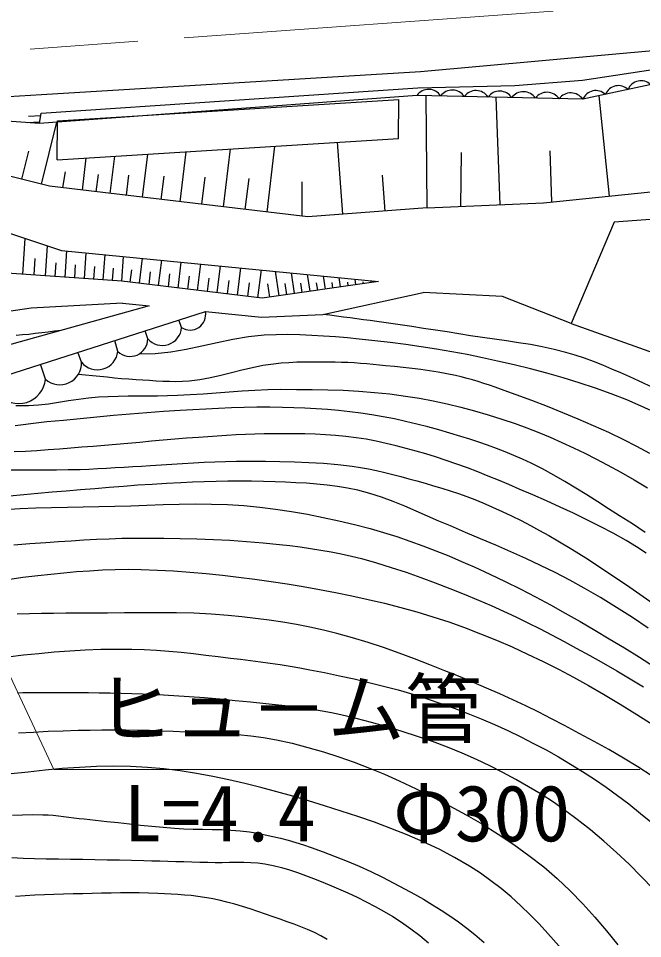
# Model space of a CAD drawing. Units: millimetres, scale not verified. Extents: x 40000 to 680000, y 20000 to 380000.
# Drawn here: x 155962 to 176194, y 252836 to 282677 of the extents above; entities that cross this region are included whole.
import ezdxf
from ezdxf.enums import TextEntityAlignment as Align

# ---------------------------------------------------------------- set-up
doc = ezdxf.new("R2010")
doc.units = ezdxf.units.MM
doc.header["$LTSCALE"] = 1000
doc.linetypes.add('CHAIN', pattern=[18.5, 12, -1.5, 3.5, -1.5])
for name, color, linetype, lineweight in [('M-BGD', 7, 'Continuous', 25), ('M-BMK', 2, 'CHAIN', 13), ('M-STR-HTXT', 7, 'Continuous', 13)]:
    doc.layers.add(name, color=color, linetype=linetype, lineweight=lineweight)
doc.styles.add('ＭＳ ゴシック', font='')
doc.styles.get('ＭＳ ゴシック').set_extended_font_data('MS Gothic')

msp = doc.modelspace()

# ---------------------------------------------------------------- linework, layer by layer
at = {"layer": 'M-BGD'}
for p, q in [((168998, 280957), (192016, 283021)), ((174244, 280669), (177900, 281224)), ((156715, 280205), (168998, 280957)), ((177920, 280844), (174257, 280053)), ((172052, 280498), (174244, 280669)), ((156699, 279607), (168909, 280422)), ((168909, 280422), (172052, 280498)), ((149527, 279784), (156715, 280205)), ((168880, 280182), (156647, 279266)), ((157224, 279354), (168292, 280049)), ((168281, 278787), (168292, 280049)), ((174257, 280053), (168880, 280182)), ((169216, 276529), (169184, 280174)), ((171579, 276635), (171449, 280120)), ((175119, 276913), (174790, 280168)), ((156647, 279266), (149527, 279784)), ((156242, 279301), (156657, 279326)), ((156293, 279504), (156687, 279529)), ((156647, 279266), (156699, 279607)), ((157213, 278092), (157224, 279354)), ((156705, 277305), (157206, 279308)), ((156970, 277238), (150642, 278820)), ((157213, 278092), (168281, 278787)), ((162612, 276565), (162837, 278445)), ((164022, 276397), (164277, 278535)), ((166477, 276324), (166302, 278663)), ((148147, 278196), (157358, 275155)), ((156068, 277464), (156294, 278369)), ((158034, 277111), (158158, 278151)), ((158938, 277004), (159082, 278209)), ((159986, 276878), (160153, 278277)), ((161202, 276733), (161396, 278355)), ((170315, 278331), (170297, 276577)), ((173187, 278385), (173246, 276724)), ((157476, 277699), (157393, 277188)), ((158486, 277058), (158553, 277619)), ((159462, 276941), (159540, 277592)), ((160594, 276806), (160684, 277561)), ((167846, 276426), (167760, 277588)), ((165343, 276239), (156970, 277238)), ((161907, 276649), (162012, 277524)), ((163317, 276481), (163437, 277486)), ((165153, 277380), (165149, 276262)), ((172984, 276698), (180180, 277424)), ((169216, 276529), (172984, 276698)), ((169216, 276529), (165343, 276239)), ((180247, 276437), (175270, 276070)), ((175270, 276070), (173874, 272785)), ((156104, 274382), (156185, 275542)), ((156835, 274331), (156903, 275305)), ((157358, 275155), (167634, 274148)), ((156469, 274356), (156507, 274890)), ((157474, 274286), (157534, 275138)), ((158100, 274242), (158159, 275077)), ((158713, 274199), (158771, 275017)), ((159315, 274156), (159371, 274958)), ((159888, 274086), (159987, 274897)), ((157154, 274308), (157186, 274755)), ((157787, 274264), (157816, 274685)), ((158407, 274220), (158436, 274633)), ((159014, 274177), (159042, 274582)), ((160507, 274011), (160607, 274837)), ((161137, 273934), (161240, 274775)), ((161768, 273858), (161872, 274713)), ((162409, 273780), (162515, 274650)), ((163062, 273700), (163170, 274586)), ((159315, 274156), (155091, 274453)), ((159584, 274123), (159633, 274525)), ((160197, 274049), (160247, 274458)), ((160822, 273973), (160873, 274389)), ((161452, 273896), (161504, 274320)), ((162088, 273819), (162141, 274250)), ((163726, 273619), (163836, 274520)), ((164409, 273681), (164294, 274476)), ((164913, 273754), (164815, 274425)), ((165416, 273827), (165336, 274373)), ((165911, 273898), (165849, 274323)), ((166405, 273970), (166361, 274273)), ((163867, 273602), (159315, 274156)), ((162735, 273740), (162789, 274179)), ((163394, 273660), (163448, 274106)), ((167634, 274148), (163867, 273602)), ((164111, 273637), (164048, 274072)), ((164661, 273717), (164608, 274084)), ((165164, 273790), (165120, 274095)), ((165663, 273863), (165628, 274105)), ((166158, 273934), (166132, 274116)), ((166653, 274006), (166635, 274127)), ((166900, 274042), (166874, 274223)), ((167148, 274078), (167139, 274138)), ((167395, 274114), (167386, 274173)), ((165832, 273074), (169082, 273790)), ((171653, 273659), (169082, 273790)), ((173874, 272785), (171653, 273659)), ((160196, 273355), (145048, 269118)), ((159331, 273441), (156370, 273280)), ((159331, 273441), (160196, 273355)), ((145636, 267925), (162023, 273174)), ((156370, 273280), (153490, 272852)), ((162023, 273174), (163841, 272993)), ((163841, 272993), (165832, 273074)), ((161251, 272654), (161165, 272899)), ((173874, 272785), (180982, 270256)), ((160154, 272288), (160068, 272548)), ((159187, 271877), (159086, 272233)), ((158005, 271530), (157888, 271850)), ((156837, 270978), (156674, 271460))]:
    msp.add_line(p, q, dxfattribs=at)
for points in [[(176568, 270689), (176066, 270921), (175777, 271051), (175487, 271180), (175195, 271307), (174902, 271429), (174607, 271546), (174310, 271655), (174009, 271756), (173706, 271847), (173326, 271945), (172943, 272027), (172556, 272098), (172168, 272160), (171779, 272217), (171390, 272272), (171000, 272327), (170612, 272387), (170234, 272448), (169855, 272508), (169477, 272567), (169098, 272625), (168719, 272682), (168340, 272738), (167961, 272793), (167581, 272847), (167364, 272878), (167146, 272907), (166929, 272936), (166711, 272965), (166494, 272993), (166276, 273021), (166058, 273048), (165841, 273076)], [(157336, 272555), (157129, 272529), (156923, 272503), (156717, 272478), (156510, 272454), (156303, 272431), (156097, 272410), (155890, 272390)], [(176599, 269892), (176146, 270106), (175687, 270304), (175178, 270504), (174663, 270689), (174143, 270861), (173619, 271020), (173091, 271169), (172561, 271308), (172029, 271439), (171496, 271564), (171003, 271672), (170509, 271773), (170012, 271866), (169514, 271951), (169015, 272029), (168515, 272101), (168014, 272166), (167512, 272224), (167010, 272277), (166626, 272314), (166241, 272348), (165856, 272376), (165470, 272399), (165084, 272414), (164699, 272421), (164313, 272417), (163928, 272402), (163418, 272352), (162912, 272266), (162408, 272160), (161905, 272045), (161401, 271937), (160897, 271849), (160390, 271795), (159881, 271788)], [(176432, 268564), (176010, 268793), (175583, 269011), (175097, 269245), (174606, 269469), (174111, 269684), (173612, 269891), (173110, 270091), (172606, 270284), (172100, 270472), (171592, 270655), (171412, 270718), (171232, 270780), (171051, 270840), (170869, 270897), (170686, 270952), (170503, 271004), (170318, 271051), (170133, 271095), (169853, 271152), (169571, 271203), (169288, 271247), (169005, 271287), (168720, 271322), (168436, 271355), (168151, 271385), (167866, 271415), (167663, 271436), (167459, 271455), (167255, 271473), (167051, 271488), (166847, 271502), (166643, 271513), (166438, 271521), (166234, 271527), (165984, 271531), (165733, 271534), (165482, 271534), (165232, 271531), (164982, 271524), (164732, 271512), (164482, 271493), (164233, 271468), (163888, 271417), (163546, 271348), (163206, 271268), (162866, 271182), (162527, 271097), (162186, 271020), (161843, 270957), (161498, 270914), (161283, 270900), (161069, 270895), (160854, 270898), (160639, 270905), (160424, 270917), (160209, 270930), (159994, 270945), (159780, 270958), (159544, 270974), (159308, 270993), (159073, 271015), (158838, 271039), (158602, 271063), (158367, 271086), (158132, 271109), (157896, 271129)], [(155876, 270128), (155966, 270123), (156291, 270124), (156615, 270146), (156938, 270183), (157261, 270231), (157583, 270282), (157906, 270332), (158230, 270374), (158554, 270403), (158874, 270420), (159194, 270430), (159514, 270435), (159834, 270437), (160155, 270439), (160475, 270441), (160795, 270446), (161115, 270455), (161534, 270476), (161953, 270503), (162372, 270535), (162791, 270567), (163210, 270597), (163629, 270623), (164048, 270640), (164467, 270648), (164973, 270647), (165480, 270643), (165987, 270633), (166493, 270616), (166999, 270589), (167503, 270550), (168006, 270498), (168507, 270431), (168960, 270357), (169410, 270270), (169859, 270173), (170305, 270065), (170749, 269946), (171190, 269818), (171628, 269681), (172062, 269535), (172446, 269397), (172827, 269249), (173204, 269092), (173579, 268927), (173950, 268755), (174317, 268577), (174682, 268392), (175044, 268203), (175485, 267961), (175922, 267711), (176354, 267452)], [(176280, 266007), (175863, 266281), (175443, 266550), (175091, 266773), (174740, 266998), (174388, 267222), (174035, 267443), (173679, 267659), (173318, 267868), (172953, 268068), (172582, 268256), (172305, 268384), (172026, 268506), (171743, 268621), (171458, 268730), (171171, 268834), (170882, 268933), (170592, 269028), (170301, 269120), (169946, 269228), (169590, 269331), (169232, 269429), (168872, 269521), (168512, 269607), (168149, 269686), (167786, 269758), (167420, 269821), (167061, 269875), (166701, 269921), (166339, 269958), (165977, 269989), (165614, 270014), (165251, 270034), (164888, 270049), (164525, 270060), (164110, 270067), (163694, 270066), (163279, 270058), (162864, 270045), (162448, 270028), (162033, 270008), (161618, 269985), (161203, 269961), (160662, 269927), (160122, 269887), (159581, 269843), (159041, 269795), (158501, 269745), (157962, 269693), (157422, 269642), (156882, 269591), (156625, 269563), (156368, 269531), (156112, 269496), (155855, 269462)], [(176315, 265338), (175993, 265545), (175665, 265743), (175246, 265979), (174821, 266205), (174390, 266421), (173956, 266630), (173518, 266832), (173078, 267029), (172637, 267223), (172195, 267415), (171861, 267558), (171526, 267698), (171190, 267836), (170853, 267970), (170514, 268100), (170173, 268224), (169830, 268343), (169485, 268454), (169168, 268551), (168850, 268645), (168530, 268734), (168209, 268818), (167886, 268895), (167562, 268965), (167236, 269027), (166909, 269079), (166577, 269121), (166245, 269153), (165911, 269175), (165577, 269191), (165243, 269200), (164908, 269205), (164573, 269207), (164239, 269207), (163933, 269204), (163627, 269197), (163321, 269185), (163016, 269170), (162710, 269152), (162405, 269132), (162100, 269112), (161794, 269091), (161414, 269064), (161033, 269032), (160653, 268999), (160273, 268963), (159893, 268928), (159513, 268892), (159133, 268858), (158752, 268827), (158387, 268798), (158021, 268767), (157656, 268738), (157290, 268709), (156924, 268682), (156558, 268658), (156192, 268637), (155826, 268622)], [(155651, 268034), (156036, 268036), (156421, 268036), (156807, 268036), (157192, 268038), (157577, 268043), (157962, 268052), (158247, 268063), (158532, 268076), (158817, 268091), (159102, 268108), (159387, 268125), (159672, 268143), (159956, 268160), (160241, 268175), (160589, 268195), (160937, 268218), (161285, 268241), (161633, 268263), (161981, 268284), (162329, 268301), (162678, 268312), (163026, 268317), (163496, 268318), (163967, 268317), (164438, 268311), (164908, 268299), (165378, 268280), (165847, 268250), (166315, 268208), (166782, 268153), (167047, 268113), (167311, 268066), (167574, 268012), (167836, 267952), (168097, 267888), (168357, 267820), (168617, 267750), (168876, 267678), (169147, 267601), (169419, 267522), (169689, 267440), (169959, 267355), (170227, 267265), (170493, 267170), (170757, 267071), (171019, 266965), (171332, 266831), (171642, 266690), (171950, 266543), (172255, 266390), (172558, 266233), (172858, 266071), (173156, 265904), (173451, 265735), (173904, 265465), (174351, 265184), (174793, 264896), (175232, 264602), (175668, 264304), (176103, 264005), (176539, 263706)], [(176379, 262905), (175868, 263244), (175352, 263574), (174829, 263895), (174300, 264204), (173835, 264461), (173364, 264705), (172887, 264938), (172405, 265163), (171920, 265381), (171433, 265593), (170944, 265802), (170454, 266009), (169964, 266216), (169595, 266377), (169226, 266540), (168856, 266702), (168485, 266860), (168111, 267011), (167733, 267149), (167351, 267273), (166963, 267377), (166634, 267447), (166302, 267502), (165968, 267544), (165633, 267576), (165296, 267600), (164958, 267619), (164621, 267634), (164284, 267649), (163902, 267662), (163519, 267669), (163136, 267670), (162753, 267666), (162370, 267657), (161987, 267646), (161605, 267632), (161222, 267617), (160758, 267594), (160294, 267567), (159830, 267535), (159366, 267500), (158903, 267463), (158440, 267425), (157976, 267386), (157513, 267349), (157053, 267312), (156594, 267271), (156135, 267229), (155676, 267187)], [(155509, 266750), (156019, 266780), (156529, 266802), (157039, 266818), (157550, 266830), (158061, 266840), (158571, 266848), (159082, 266858), (159605, 266872), (160129, 266890), (160652, 266908), (161176, 266924), (161699, 266932), (162222, 266929), (162744, 266912), (163266, 266876), (163783, 266824), (164300, 266760), (164816, 266683), (165329, 266595), (165841, 266495), (166350, 266384), (166857, 266263), (167361, 266131), (167793, 266007), (168223, 265872), (168650, 265728), (169074, 265575), (169494, 265413), (169912, 265244), (170327, 265069), (170740, 264888), (171240, 264658), (171737, 264420), (172230, 264174), (172720, 263921), (173205, 263660), (173688, 263394), (174167, 263121), (174643, 262843), (175116, 262561), (175605, 262263), (176092, 261960), (176576, 261652)], [(155817, 265602), (156331, 265646), (156846, 265684), (157256, 265712), (157667, 265739), (158078, 265763), (158489, 265785), (158900, 265803), (159311, 265816), (159722, 265824), (160134, 265826), (160671, 265823), (161209, 265814), (161746, 265801), (162283, 265780), (162820, 265753), (163357, 265718), (163892, 265673), (164427, 265619), (164762, 265580), (165096, 265537), (165431, 265490), (165764, 265436), (166096, 265377), (166427, 265311), (166756, 265238), (167083, 265157), (167568, 265022), (168049, 264875), (168527, 264717), (169002, 264549), (169474, 264373), (169944, 264190), (170411, 264001), (170876, 263807), (171281, 263633), (171683, 263452), (172083, 263266), (172480, 263074), (172875, 262876), (173267, 262675), (173657, 262469), (174046, 262259), (174486, 262017), (174924, 261770), (175359, 261520), (175792, 261264), (176221, 261002)], [(155614, 264485), (156104, 264555), (156595, 264614), (157012, 264657), (157429, 264698), (157846, 264735), (158264, 264767), (158682, 264792), (159101, 264808), (159519, 264814), (159937, 264807), (160466, 264787), (160994, 264758), (161521, 264720), (162049, 264675), (162575, 264621), (163101, 264561), (163626, 264493), (164151, 264418), (164674, 264337), (165196, 264250), (165717, 264158), (166237, 264059), (166768, 263952), (167299, 263836), (167827, 263711), (168353, 263576), (168877, 263430), (169396, 263273), (169912, 263104), (170422, 262921), (170940, 262723), (171454, 262513), (171964, 262292), (172469, 262061), (172970, 261821), (173467, 261571), (173958, 261311), (174444, 261043), (174926, 260767), (175468, 260443), (176004, 260108), (176534, 259763)], [(176502, 258107), (176044, 258405), (175576, 258690), (175101, 258963), (174622, 259229), (174140, 259490), (173658, 259749), (173246, 259966), (172830, 260177), (172411, 260381), (171989, 260580), (171565, 260773), (171138, 260960), (170709, 261143), (170278, 261321), (169787, 261521), (169294, 261718), (168799, 261910), (168302, 262095), (167801, 262272), (167298, 262439), (166791, 262593), (166280, 262733), (165847, 262839), (165412, 262934), (164974, 263019), (164535, 263094), (164094, 263161), (163652, 263220), (163209, 263271), (162766, 263314), (162207, 263356), (161648, 263384), (161087, 263399), (160527, 263404), (159966, 263404), (159405, 263399), (158844, 263393), (158283, 263388), (157890, 263387), (157496, 263385), (157103, 263382), (156709, 263376), (156316, 263367), (155923, 263353)], [(155622, 261974), (156122, 262033), (156623, 262085), (157125, 262130), (157627, 262168), (158130, 262197), (158633, 262217), (159136, 262226), (159639, 262225), (160040, 262213), (160441, 262190), (160841, 262158), (161241, 262120), (161641, 262076), (162040, 262028), (162439, 261980), (162838, 261932), (163160, 261893), (163483, 261853), (163805, 261812), (164127, 261768), (164448, 261722), (164769, 261671), (165089, 261616), (165408, 261556), (165888, 261460), (166368, 261360), (166847, 261255), (167324, 261144), (167799, 261025), (168272, 260898), (168742, 260761), (169209, 260613), (169652, 260462), (170092, 260303), (170530, 260135), (170965, 259960), (171395, 259775), (171822, 259582), (172244, 259379), (172661, 259167), (173064, 258952), (173464, 258728), (173859, 258497), (174249, 258256), (174633, 258007), (175010, 257749), (175381, 257481), (175744, 257203), (176131, 256893), (176512, 256574)], [(176537, 254447), (176153, 254852), (175758, 255246), (175353, 255629), (174937, 255999), (174510, 256358), (174074, 256702), (173693, 256984), (173303, 257255), (172905, 257514), (172499, 257762), (172087, 257999), (171668, 258224), (171244, 258438), (170815, 258640), (170343, 258847), (169866, 259041), (169383, 259223), (168895, 259393), (168404, 259552), (167910, 259701), (167412, 259841), (166913, 259971), (166412, 260093), (166113, 260159), (165811, 260215), (165509, 260264), (165205, 260306), (164901, 260344), (164596, 260380), (164291, 260413), (163986, 260447), (163488, 260501), (162990, 260551), (162492, 260597), (161993, 260638), (161494, 260676), (160995, 260710), (160495, 260739), (159995, 260764), (159642, 260778), (159289, 260788), (158936, 260795), (158583, 260799), (158229, 260801), (157876, 260802), (157523, 260801), (157169, 260801), (156992, 260802), (156815, 260804), (156638, 260806), (156460, 260807), (156283, 260806), (156106, 260803), (155929, 260796)], [(155961, 259504), (156446, 259533), (156930, 259557), (157415, 259577), (157900, 259592), (158285, 259600), (158670, 259605), (159055, 259607), (159441, 259605), (159826, 259599), (160211, 259590), (160596, 259578), (160981, 259562), (161400, 259544), (161820, 259528), (162240, 259510), (162660, 259487), (163078, 259457), (163495, 259415), (163910, 259358), (164323, 259283), (164835, 259169), (165344, 259038), (165849, 258892), (166351, 258730), (166847, 258555), (167338, 258366), (167824, 258164), (168304, 257951), (168854, 257694), (169400, 257426), (169940, 257146), (170474, 256854), (171000, 256548), (171516, 256226), (172020, 255888), (172511, 255533), (172988, 255159), (173428, 254780), (173849, 254380), (174255, 253963), (174646, 253531), (175025, 253087), (175394, 252634)], [(173572, 252488), (173128, 253002), (172844, 253310), (172550, 253611), (172247, 253903), (171934, 254185), (171612, 254455), (171280, 254712), (170938, 254955), (170587, 255183), (170098, 255468), (169596, 255731), (169084, 255974), (168562, 256200), (168034, 256410), (167499, 256607), (166961, 256794), (166421, 256972), (165880, 257144), (165370, 257301), (164857, 257454), (164342, 257600), (163825, 257739), (163305, 257869), (162783, 257988), (162260, 258097), (161734, 258192), (161206, 258273), (160677, 258339), (160146, 258388), (159595, 258418), (159043, 258426), (158490, 258415), (157938, 258388), (157385, 258347), (156833, 258296), (156280, 258238), (155729, 258175)], [(155766, 256837), (156095, 256850), (156424, 256857), (156753, 256854), (156922, 256847), (157090, 256835), (157258, 256818), (157426, 256799), (157594, 256778), (157762, 256756), (157930, 256735), (158098, 256716), (158463, 256678), (158828, 256637), (159193, 256596), (159558, 256556), (159923, 256516), (160288, 256479), (160654, 256444), (161020, 256414), (161324, 256396), (161629, 256386), (161934, 256381), (162240, 256377), (162545, 256369), (162849, 256356), (163153, 256332), (163455, 256295), (163708, 256254), (163961, 256205), (164212, 256151), (164462, 256090), (164710, 256023), (164957, 255951), (165203, 255874), (165447, 255792), (165840, 255652), (166230, 255503), (166618, 255345), (167002, 255180), (167382, 255006), (167759, 254825), (168132, 254637), (168501, 254441), (168797, 254277), (169090, 254109), (169380, 253935), (169667, 253755), (169949, 253569), (170226, 253375), (170497, 253174), (170761, 252963), (171057, 252711)], [(155745, 255463), (156117, 255448), (156488, 255435), (156860, 255427), (157256, 255421), (157652, 255414), (158048, 255408), (158444, 255401), (158840, 255393), (159236, 255385), (159632, 255377), (160028, 255368), (160287, 255362), (160547, 255355), (160807, 255347), (161067, 255339), (161327, 255332), (161587, 255324), (161847, 255316), (162107, 255309), (162338, 255306), (162569, 255308), (162801, 255313), (163032, 255316), (163264, 255315), (163494, 255308), (163723, 255290), (163951, 255258), (164220, 255205), (164485, 255140), (164748, 255064), (165009, 254979), (165267, 254887), (165524, 254789), (165779, 254686), (166032, 254582), (166336, 254452), (166638, 254318), (166938, 254178), (167235, 254032), (167529, 253879), (167817, 253717), (168100, 253547), (168376, 253367), (168677, 253155), (168971, 252933), (169259, 252702)], [(165972, 252811), (165765, 252926), (165554, 253031), (165337, 253128), (165118, 253217), (164895, 253301), (164672, 253382), (164448, 253461), (164224, 253539), (163976, 253627), (163727, 253713), (163477, 253796), (163226, 253876), (162973, 253951), (162720, 254020), (162464, 254082), (162207, 254136), (161994, 254173), (161780, 254204), (161565, 254229), (161349, 254249), (161133, 254265), (160917, 254278), (160700, 254289), (160484, 254299), (160180, 254310), (159877, 254316), (159573, 254318), (159268, 254316), (158964, 254312), (158660, 254305), (158356, 254298), (158052, 254291), (157740, 254283), (157427, 254274), (157115, 254264), (156802, 254252), (156490, 254239), (156178, 254222), (155866, 254203)]]:
    msp.add_lwpolyline(points, dxfattribs=at)
for centre, radius, start, end in [((176141, 280203), 451, 46.0192, 158.357), ((169257, 279904), 469, 33.6236, 143.63), ((170026, 279885), 469, 33.6236, 143.63), ((170794, 279867), 469, 33.6236, 143.63), ((171562, 279848), 469, 33.6236, 143.63), ((172330, 279830), 469, 33.6236, 143.63), ((173098, 279812), 469, 33.6236, 143.63), ((173866, 279793), 469, 33.6236, 143.63), ((174676, 279886), 451, 46.0192, 158.357), ((175409, 280045), 451, 46.0192, 158.357), ((161529, 273075), 504, 236.6061, 11.3664), ((160626, 272699), 627, 221.0856, 355.8458), ((159585, 272284), 569, 225.6259, 0.3862), ((158523, 271950), 667, 218.9749, 353.7352), ((157306, 271497), 699, 227.9261, 2.6864), ((155969, 271058), 872, 219.9736, 354.7339)]:
    msp.add_arc(centre, radius, start, end, dxfattribs=at)
at = {"layer": 'M-BMK'}
msp.add_line((191752, 284250), (149491, 281187), dxfattribs=at)
at = {"layer": 'M-STR-HTXT'}
for q in [(147348, 279126), (176109, 258321)]:
    msp.add_line((157109, 258321), q, dxfattribs=at)

# ---------------------------------------------------------------- texts
at = {"layer": 'M-STR-HTXT', "style": 'ＭＳ ゴシック'}
msp.add_text('ヒュ－ム管', height=1833, dxfattribs=at).set_placement((158484, 258821), align=Align.BOTTOM_LEFT)
msp.add_text('L=4.4\u3000Φ300', height=1833, dxfattribs=at).set_placement((166609, 257821), align=Align.TOP_CENTER)

doc.saveas('drawing.dxf')
